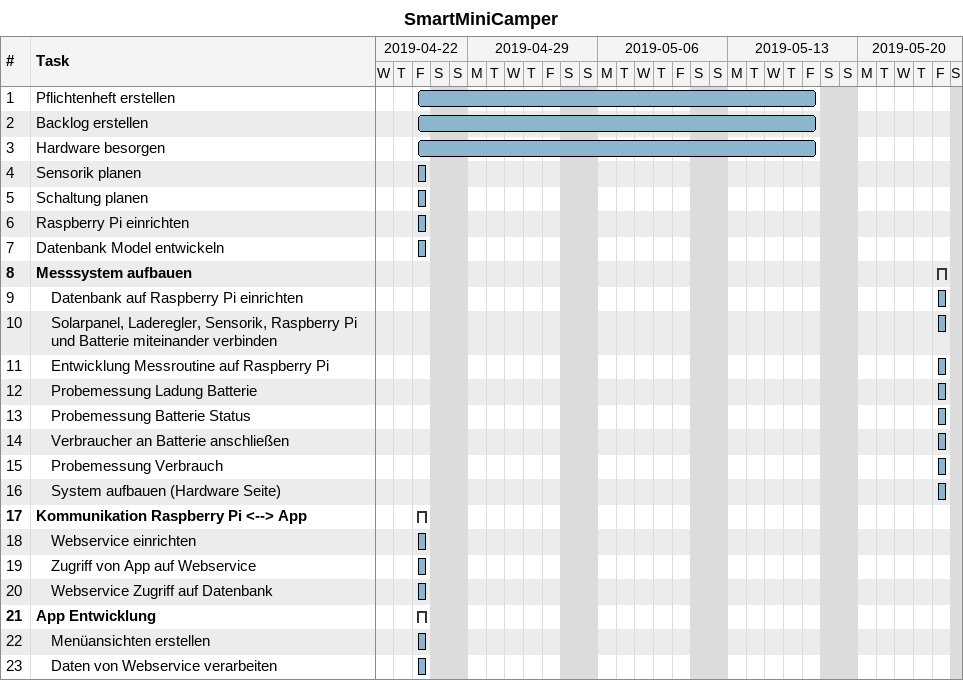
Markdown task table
SmartMiniCamper

| ID | Level | Task | Start | Finish |
|---|---|---|---|---|
| 1 | 1 | Pflichtenheft erstellen | 2019-04-26 | 2019-05-17 |
| 2 | 1 | Backlog erstellen | 2019-04-26 | 2019-05-17 |
| 3 | 1 | Hardware besorgen | 2019-04-26 | 2019-05-17 |
| 4 | 1 | Sensorik planen | 2019-04-26 | 2019-04-26 |
| 5 | 1 | Schaltung planen | 2019-04-26 | 2019-04-26 |
| 6 | 1 | Raspberry Pi einrichten | 2019-04-26 | 2019-04-26 |
| 7 | 1 | Datenbank Model entwickeln | 2019-04-26 | 2019-04-26 |
| 8 | 1 | **Messsystem aufbauen** | 2019-05-24 | 2019-05-24 |
| 9 | 2 | Datenbank auf Raspberry Pi einrichten | 2019-05-24 | 2019-05-24 |
| 10 | 2 | Solarpanel, Laderegler, Sensorik, Raspberry Pi und Batterie miteinander verbinden | 2019-05-24 | 2019-05-24 |
| 11 | 2 | Entwicklung Messroutine auf Raspberry Pi | 2019-05-24 | 2019-05-24 |
| 12 | 2 | Probemessung Ladung Batterie | 2019-05-24 | 2019-05-24 |
| 13 | 2 | Probemessung Batterie Status | 2019-05-24 | 2019-05-24 |
| 14 | 2 | Verbraucher an Batterie anschließen | 2019-05-24 | 2019-05-24 |
| 15 | 2 | Probemessung Verbrauch | 2019-05-24 | 2019-05-24 |
| 16 | 2 | System aufbauen (Hardware Seite) | 2019-05-24 | 2019-05-24 |
| 17 | 1 | **Kommunikation Raspberry Pi <--> App** | 2019-04-26 | 2019-04-26 |
| 18 | 2 | Webservice einrichten | 2019-04-26 | 2019-04-26 |
| 19 | 2 | Zugriff von App auf Webservice | 2019-04-26 | 2019-04-26 |
| 20 | 2 | Webservice Zugriff auf Datenbank | 2019-04-26 | 2019-04-26 |
| 21 | 1 | **App Entwicklung** | 2019-04-26 | 2019-04-26 |
| 22 | 2 | Menüansichten erstellen | 2019-04-26 | 2019-04-26 |
| 23 | 2 | Daten von Webservice verarbeiten | 2019-04-26 | 2019-04-26 |
